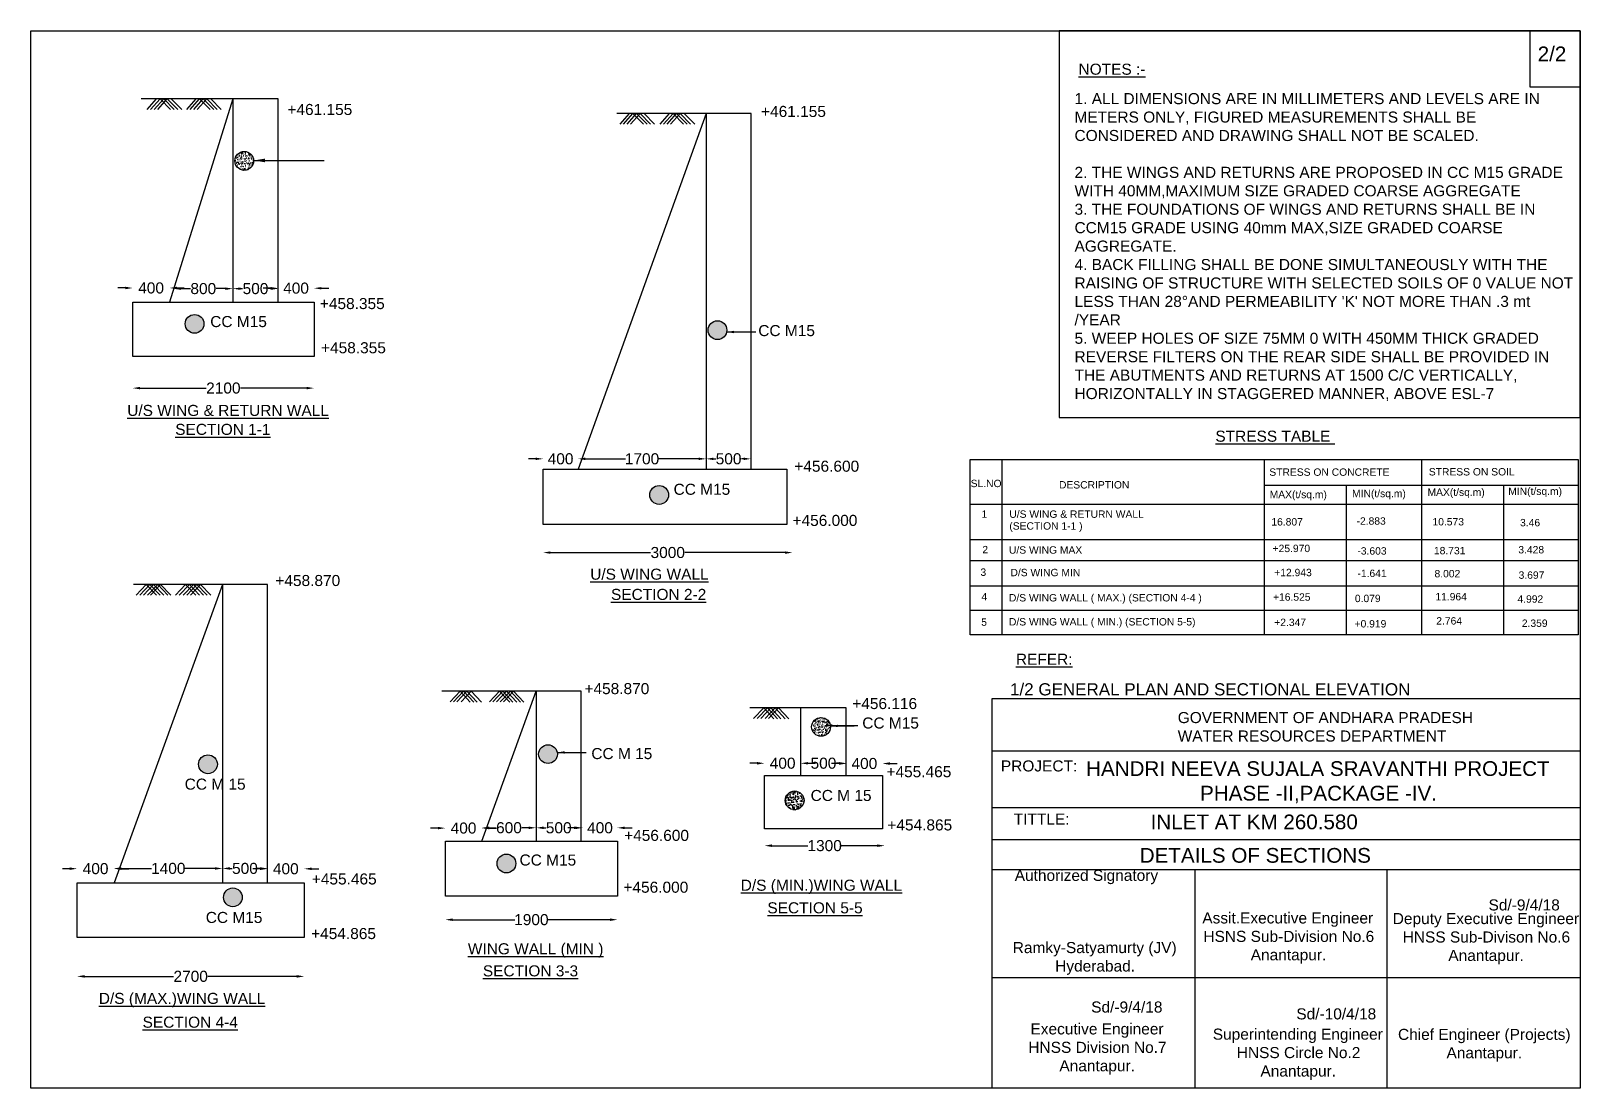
# Model space of a CAD drawing. Header units: inches. Extents: x 184 to 395, y 24 to 167.
import ezdxf

# ---------------------------------------------------------------- set-up
doc = ezdxf.new("R2010")
doc.units = ezdxf.units.IN
doc.header["$MEASUREMENT"] = 0
for name, color, linetype in [('DIMENSIONS', 7, 'Continuous'), ('TEXT', 1, 'Continuous'), ('TEXT @ 1', 1, 'Continuous')]:
    doc.layers.add(name, color=color, linetype=linetype)
doc.styles.add('Annotative', font='arial.ttf', dxfattribs={"height": 1})
doc.styles.get("Standard").update_dxf_attribs({"font": 'arial.ttf', "height": 1.5})
doc.dimstyles.get("Standard").update_dxf_attribs({"dimtxt": 1.5, "dimasz": 1, "dimexe": 0.18, "dimexo": 0.0625, "dimgap": 0.09, "dimtad": 0, "dimtih": 1, "dimtoh": 1, "dimdec": 4, "dimzin": 0, "dimdsep": 46, "dimtxsty": 'Standard', "dimcen": 0.09, "dimse1": 1, "dimse2": 1, "dimadec": 0, "dimazin": 0, "dimtfac": 1, "dimtdec": 4, "dimtofl": 0, "dimtmove": 0, "dimatfit": 3, "dimfxl": 1, "dimtolj": 1, "dimtzin": 0, "dimarcsym": 0})
pattern_1 = [(50, (0, 0), (0.7172602, -0.0627521), [0.075, -0.825]), (355, (0, 0), (-0.1387513, 0.7521921), [0.06, -0.66]), (100.4514, (0.0598, -0.0052), (0.5785094, 0.6894395), [0.0637402, -0.7011421]), (46.1842, (0, 0.2), (1.067241, -0.165519), [0.1125, -1.2375]), (96.6356, (0.0889, 0.1862), (0.9346627, 0.974118), [0.0956103, -1.051713]), (351.1842, (0, 0.2), (0.934662, 0.9741186), [0.09, -0.99]), (21, (0.1, 0.15), (0.596907, -0.4026189), [0.075, -0.825]), (326, (0.1, 0.15), (0.2433153, 0.72515), [0.06, -0.66]), (71.4514, (0.14974, 0.11645), (0.8402226, 0.3225305), [0.0637402, -0.7011421]), (37.5, (0, 0), (0.01215986, 0.33289385), [0, -0.652, 0, -0.67, 0, -0.6625]), (7.5, (0, 0), (0.26306954, 0.3944117), [0, -0.382, 0, -0.637, 0, -0.2525]), (327.5, (-0.223, 0), (0.53382244, -0.02255487), [0, -0.25, 0, -0.78, 0, -1.035]), (317.5, (-0.323, 0), (0.5831862, 0.100105), [0, -0.325, 0, -0.518, 0, -0.735])]

# ---------------------------------------------------------------- blocks, each defined once
blk = doc.blocks.new('*D1')
at = {"layer": 'Defpoints', "color": 0, "transparency": 16777216}
for p in [(203.29, 132.45), (198.29, 130.54), (203.29, 130.54)]:
    blk.add_point(p, dxfattribs=at)
at = {"layer": 'DIMENSIONS', "color": 0, "lineweight": -2, "transparency": 16777216}
for p, q in [((197.29, 132.45), (196.29, 132.45)), ((204.29, 132.45), (205.29, 132.45))]:
    blk.add_line(p, q, dxfattribs=at)
at = {"layer": 'DIMENSIONS', "color": 0, "transparency": 16777216}
for points in [[(197.29, 132.62), (197.29, 132.28), (198.29, 132.45)], [(204.29, 132.62), (204.29, 132.28), (203.29, 132.45)]]:
    blk.add_solid(points, dxfattribs=at)
at = {"layer": 'DIMENSIONS', "color": 0, "transparency": 16777216, "insert": (200.79, 132.45), "char_height": 1.5, "attachment_point": 5}
blk.add_mtext('\\A1;400', dxfattribs=at)
blk = doc.blocks.new('*D2')
at = {"layer": 'Defpoints', "color": 0, "transparency": 16777216}
for p in [(203.86, 132.36), (211.88, 132.36), (211.88, 132.36)]:
    blk.add_point(p, dxfattribs=at)
at = {"layer": 'DIMENSIONS', "color": 0, "lineweight": -2, "transparency": 16777216}
for p, q in [((204.86, 132.36), (206.13, 132.36)), ((210.88, 132.36), (209.62, 132.36))]:
    blk.add_line(p, q, dxfattribs=at)
at = {"layer": 'DIMENSIONS', "color": 0, "transparency": 16777216}
for points in [[(204.86, 132.52), (204.86, 132.19), (203.86, 132.36)], [(210.88, 132.52), (210.88, 132.19), (211.88, 132.36)]]:
    blk.add_solid(points, dxfattribs=at)
at = {"layer": 'DIMENSIONS', "color": 0, "transparency": 16777216, "insert": (207.87, 132.36), "char_height": 1.5, "attachment_point": 5}
blk.add_mtext('\\A1;800', dxfattribs=at)
blk = doc.blocks.new('*D3')
at = {"layer": 'Defpoints', "color": 0, "transparency": 16777216}
for p in [(211.88, 132.36), (218.01, 132.36), (218.01, 132.36)]:
    blk.add_point(p, dxfattribs=at)
at = {"layer": 'DIMENSIONS', "color": 0, "lineweight": -2, "transparency": 16777216}
for p, q in [((212.88, 132.36), (213.2, 132.36)), ((217.01, 132.36), (216.69, 132.36))]:
    blk.add_line(p, q, dxfattribs=at)
at = {"layer": 'DIMENSIONS', "color": 0, "transparency": 16777216}
for points in [[(212.88, 132.52), (212.88, 132.19), (211.88, 132.36)], [(217.01, 132.52), (217.01, 132.19), (218.01, 132.36)]]:
    blk.add_solid(points, dxfattribs=at)
at = {"layer": 'DIMENSIONS', "color": 0, "transparency": 16777216, "insert": (214.95, 132.36), "char_height": 1.5, "attachment_point": 5}
blk.add_mtext('\\A1;500', dxfattribs=at)
blk = doc.blocks.new('*D4')
at = {"layer": 'Defpoints', "color": 0, "transparency": 16777216}
for p in [(222.89, 132.42), (218.01, 130.54), (222.89, 130.54)]:
    blk.add_point(p, dxfattribs=at)
at = {"layer": 'DIMENSIONS', "color": 0, "lineweight": -2, "transparency": 16777216}
for p, q in [((217.01, 132.42), (216.01, 132.42)), ((223.89, 132.42), (224.89, 132.42))]:
    blk.add_line(p, q, dxfattribs=at)
at = {"layer": 'DIMENSIONS', "color": 0, "transparency": 16777216}
for points in [[(217.01, 132.58), (217.01, 132.25), (218.01, 132.42)], [(223.89, 132.58), (223.89, 132.25), (222.89, 132.42)]]:
    blk.add_solid(points, dxfattribs=at)
at = {"layer": 'DIMENSIONS', "color": 0, "transparency": 16777216, "insert": (220.45, 132.42), "char_height": 1.5, "attachment_point": 5}
blk.add_mtext('\\A1;400', dxfattribs=at)
blk = doc.blocks.new('*D5')
at = {"layer": 'Defpoints', "color": 0, "transparency": 16777216}
for p in [(198.29, 123.15), (222.89, 123.15), (222.89, 118.87)]:
    blk.add_point(p, dxfattribs=at)
at = {"layer": 'DIMENSIONS', "color": 0, "lineweight": -2, "transparency": 16777216}
for p, q in [((199.29, 118.87), (208.25, 118.87)), ((221.89, 118.87), (212.93, 118.87))]:
    blk.add_line(p, q, dxfattribs=at)
at = {"layer": 'DIMENSIONS', "color": 0, "transparency": 16777216}
for points in [[(199.29, 119.03), (199.29, 118.7), (198.29, 118.87)], [(221.89, 119.03), (221.89, 118.7), (222.89, 118.87)]]:
    blk.add_solid(points, dxfattribs=at)
at = {"layer": 'DIMENSIONS', "color": 0, "transparency": 16777216, "insert": (210.59, 118.87), "char_height": 1.5, "attachment_point": 5}
blk.add_mtext('\\A1;2100', dxfattribs=at)
blk = doc.blocks.new('*D6')
at = {"layer": 'Defpoints', "color": 0, "transparency": 16777216}
for p in [(258.7, 109.27), (253.96, 107.88), (258.7, 107.88)]:
    blk.add_point(p, dxfattribs=at)
at = {"layer": 'DIMENSIONS', "color": 0, "lineweight": -2, "transparency": 16777216}
for p, q in [((252.96, 109.27), (251.96, 109.27)), ((259.7, 109.27), (260.7, 109.27))]:
    blk.add_line(p, q, dxfattribs=at)
at = {"layer": 'DIMENSIONS', "color": 0, "transparency": 16777216}
for points in [[(252.96, 109.44), (252.96, 109.11), (253.96, 109.27)], [(259.7, 109.44), (259.7, 109.11), (258.7, 109.27)]]:
    blk.add_solid(points, dxfattribs=at)
at = {"layer": 'DIMENSIONS', "color": 0, "transparency": 16777216, "insert": (256.33, 109.27), "char_height": 1.5, "attachment_point": 5}
blk.add_mtext('\\A1;400', dxfattribs=at)
blk = doc.blocks.new('*D7')
at = {"layer": 'Defpoints', "color": 0, "transparency": 16777216}
for p in [(258.7, 109.27), (276.07, 109.27), (276.07, 109.27)]:
    blk.add_point(p, dxfattribs=at)
at = {"layer": 'DIMENSIONS', "color": 0, "lineweight": -2, "transparency": 16777216}
for p, q in [((259.7, 109.27), (265.13, 109.27)), ((275.07, 109.27), (269.64, 109.27))]:
    blk.add_line(p, q, dxfattribs=at)
at = {"layer": 'DIMENSIONS', "color": 0, "transparency": 16777216}
for points in [[(259.7, 109.44), (259.7, 109.11), (258.7, 109.27)], [(275.07, 109.44), (275.07, 109.11), (276.07, 109.27)]]:
    blk.add_solid(points, dxfattribs=at)
at = {"layer": 'DIMENSIONS', "color": 0, "transparency": 16777216, "insert": (267.38, 109.27), "char_height": 1.5, "attachment_point": 5}
blk.add_mtext('\\A1;1700', dxfattribs=at)
blk = doc.blocks.new('*D8')
at = {"layer": 'Defpoints', "color": 0, "transparency": 16777216}
for p in [(276.07, 109.27), (282.16, 109.27), (282.16, 109.27)]:
    blk.add_point(p, dxfattribs=at)
at = {"layer": 'DIMENSIONS', "color": 0, "lineweight": -2, "transparency": 16777216}
for p, q in [((277.07, 109.27), (277.37, 109.27)), ((281.16, 109.27), (280.86, 109.27))]:
    blk.add_line(p, q, dxfattribs=at)
at = {"layer": 'DIMENSIONS', "color": 0, "transparency": 16777216}
for points in [[(277.07, 109.44), (277.07, 109.11), (276.07, 109.27)], [(281.16, 109.44), (281.16, 109.11), (282.16, 109.27)]]:
    blk.add_solid(points, dxfattribs=at)
at = {"layer": 'DIMENSIONS', "color": 0, "transparency": 16777216, "insert": (279.12, 109.27), "char_height": 1.5, "attachment_point": 5}
blk.add_mtext('\\A1;500', dxfattribs=at)
blk = doc.blocks.new('*D9')
at = {"layer": 'Defpoints', "color": 0, "transparency": 16777216}
for p in [(253.96, 100.36), (287.79, 100.17), (287.79, 96.56)]:
    blk.add_point(p, dxfattribs=at)
at = {"layer": 'DIMENSIONS', "color": 0, "lineweight": -2, "transparency": 16777216}
for p, q in [((254.96, 96.56), (268.55, 96.56)), ((286.79, 96.56), (273.2, 96.56))]:
    blk.add_line(p, q, dxfattribs=at)
at = {"layer": 'DIMENSIONS', "color": 0, "transparency": 16777216}
for points in [[(254.96, 96.72), (254.96, 96.39), (253.96, 96.56)], [(286.79, 96.72), (286.79, 96.39), (287.79, 96.56)]]:
    blk.add_solid(points, dxfattribs=at)
at = {"layer": 'DIMENSIONS', "color": 0, "transparency": 16777216, "insert": (270.87, 96.56), "char_height": 1.5, "attachment_point": 5}
blk.add_mtext('\\A1;3000', dxfattribs=at)
blk = doc.blocks.new('*D10')
at = {"layer": 'Defpoints', "color": 0, "transparency": 16777216}
for p in [(195.76, 53.68), (190.76, 51.78), (195.76, 51.78)]:
    blk.add_point(p, dxfattribs=at)
at = {"layer": 'DIMENSIONS', "color": 0, "lineweight": -2, "transparency": 16777216}
for p, q in [((189.76, 53.68), (188.76, 53.68)), ((196.76, 53.68), (197.76, 53.68))]:
    blk.add_line(p, q, dxfattribs=at)
at = {"layer": 'DIMENSIONS', "color": 0, "transparency": 16777216}
for points in [[(189.76, 53.85), (189.76, 53.51), (190.76, 53.68)], [(196.76, 53.85), (196.76, 53.51), (195.76, 53.68)]]:
    blk.add_solid(points, dxfattribs=at)
at = {"layer": 'DIMENSIONS', "color": 0, "transparency": 16777216, "insert": (193.26, 53.68), "char_height": 1.5, "attachment_point": 5}
blk.add_mtext('\\A1;400', dxfattribs=at)
blk = doc.blocks.new('*D11')
at = {"layer": 'Defpoints', "color": 0, "transparency": 16777216}
for p in [(210.47, 53.71), (195.76, 51.78), (210.47, 51.78)]:
    blk.add_point(p, dxfattribs=at)
at = {"layer": 'DIMENSIONS', "color": 0, "lineweight": -2, "transparency": 16777216}
for p, q in [((196.76, 53.71), (200.86, 53.71)), ((209.47, 53.71), (205.37, 53.71))]:
    blk.add_line(p, q, dxfattribs=at)
at = {"layer": 'DIMENSIONS', "color": 0, "transparency": 16777216}
for points in [[(196.76, 53.88), (196.76, 53.54), (195.76, 53.71)], [(209.47, 53.88), (209.47, 53.54), (210.47, 53.71)]]:
    blk.add_solid(points, dxfattribs=at)
at = {"layer": 'DIMENSIONS', "color": 0, "transparency": 16777216, "insert": (203.12, 53.71), "char_height": 1.5, "attachment_point": 5}
blk.add_mtext('\\A1;1400', dxfattribs=at)
blk = doc.blocks.new('*D12')
at = {"layer": 'Defpoints', "color": 0, "transparency": 16777216}
for p in [(210.47, 53.71), (216.57, 53.71), (216.57, 53.71)]:
    blk.add_point(p, dxfattribs=at)
at = {"layer": 'DIMENSIONS', "color": 0, "lineweight": -2, "transparency": 16777216}
for p, q in [((211.47, 53.71), (211.78, 53.71)), ((215.57, 53.71), (215.26, 53.71))]:
    blk.add_line(p, q, dxfattribs=at)
at = {"layer": 'DIMENSIONS', "color": 0, "transparency": 16777216}
for points in [[(211.47, 53.88), (211.47, 53.54), (210.47, 53.71)], [(215.57, 53.88), (215.57, 53.54), (216.57, 53.71)]]:
    blk.add_solid(points, dxfattribs=at)
at = {"layer": 'DIMENSIONS', "color": 0, "transparency": 16777216, "insert": (213.52, 53.71), "char_height": 1.5, "attachment_point": 5}
blk.add_mtext('\\A1;500', dxfattribs=at)
blk = doc.blocks.new('*D13')
at = {"layer": 'Defpoints', "color": 0, "transparency": 16777216}
for p in [(221.55, 53.66), (216.57, 51.78), (221.55, 51.78)]:
    blk.add_point(p, dxfattribs=at)
at = {"layer": 'DIMENSIONS', "color": 0, "lineweight": -2, "transparency": 16777216}
for p, q in [((215.57, 53.66), (214.57, 53.66)), ((222.55, 53.66), (223.55, 53.66))]:
    blk.add_line(p, q, dxfattribs=at)
at = {"layer": 'DIMENSIONS', "color": 0, "transparency": 16777216}
for points in [[(215.57, 53.83), (215.57, 53.5), (216.57, 53.66)], [(222.55, 53.83), (222.55, 53.5), (221.55, 53.66)]]:
    blk.add_solid(points, dxfattribs=at)
at = {"layer": 'DIMENSIONS', "color": 0, "transparency": 16777216, "insert": (219.06, 53.66), "char_height": 1.5, "attachment_point": 5}
blk.add_mtext('\\A1;400', dxfattribs=at)
blk = doc.blocks.new('*D14')
at = {"layer": 'Defpoints', "color": 0, "transparency": 16777216}
for p in [(190.76, 44.33), (221.55, 44.33), (221.55, 39.07)]:
    blk.add_point(p, dxfattribs=at)
at = {"layer": 'DIMENSIONS', "color": 0, "lineweight": -2, "transparency": 16777216}
for p, q in [((191.76, 39.07), (203.82, 39.07)), ((220.55, 39.07), (208.5, 39.07))]:
    blk.add_line(p, q, dxfattribs=at)
at = {"layer": 'DIMENSIONS', "color": 0, "transparency": 16777216}
for points in [[(191.76, 39.24), (191.76, 38.9), (190.76, 39.07)], [(220.55, 39.24), (220.55, 38.9), (221.55, 39.07)]]:
    blk.add_solid(points, dxfattribs=at)
at = {"layer": 'DIMENSIONS', "color": 0, "transparency": 16777216, "insert": (206.16, 39.07), "char_height": 1.5, "attachment_point": 5}
blk.add_mtext('\\A1;2700', dxfattribs=at)
blk = doc.blocks.new('*D15')
at = {"layer": 'Defpoints', "color": 0, "transparency": 16777216}
for p in [(245.65, 59.18), (240.7, 57.39), (245.65, 57.39)]:
    blk.add_point(p, dxfattribs=at)
at = {"layer": 'DIMENSIONS', "color": 0, "lineweight": -2, "transparency": 16777216}
for p, q in [((239.7, 59.18), (238.7, 59.18)), ((246.65, 59.18), (247.65, 59.18))]:
    blk.add_line(p, q, dxfattribs=at)
at = {"layer": 'DIMENSIONS', "color": 0, "transparency": 16777216}
for points in [[(239.7, 59.35), (239.7, 59.02), (240.7, 59.18)], [(246.65, 59.35), (246.65, 59.02), (245.65, 59.18)]]:
    blk.add_solid(points, dxfattribs=at)
at = {"layer": 'DIMENSIONS', "color": 0, "transparency": 16777216, "insert": (243.17, 59.18), "char_height": 1.5, "attachment_point": 5}
blk.add_mtext('\\A1;400', dxfattribs=at)
blk = doc.blocks.new('*D16')
at = {"layer": 'Defpoints', "color": 0, "transparency": 16777216}
for p in [(253.02, 59.23), (245.65, 57.39), (253.02, 57.39)]:
    blk.add_point(p, dxfattribs=at)
at = {"layer": 'DIMENSIONS', "color": 0, "lineweight": -2, "transparency": 16777216}
for p, q in [((246.65, 59.23), (247.58, 59.23)), ((252.02, 59.23), (251.08, 59.23))]:
    blk.add_line(p, q, dxfattribs=at)
at = {"layer": 'DIMENSIONS', "color": 0, "transparency": 16777216}
for points in [[(246.65, 59.39), (246.65, 59.06), (245.65, 59.23)], [(252.02, 59.39), (252.02, 59.06), (253.02, 59.23)]]:
    blk.add_solid(points, dxfattribs=at)
at = {"layer": 'DIMENSIONS', "color": 0, "transparency": 16777216, "insert": (249.33, 59.23), "char_height": 1.5, "attachment_point": 5}
blk.add_mtext('\\A1;600', dxfattribs=at)
blk = doc.blocks.new('*D17')
at = {"layer": 'Defpoints', "color": 0, "transparency": 16777216}
for p in [(253.02, 59.23), (259.14, 59.23), (259.14, 59.22)]:
    blk.add_point(p, dxfattribs=at)
at = {"layer": 'DIMENSIONS', "color": 0, "lineweight": -2, "transparency": 16777216}
for p, q in [((254.02, 59.22), (254.33, 59.22)), ((258.14, 59.22), (257.82, 59.22))]:
    blk.add_line(p, q, dxfattribs=at)
at = {"layer": 'DIMENSIONS', "color": 0, "transparency": 16777216}
for points in [[(254.02, 59.39), (254.02, 59.06), (253.02, 59.22)], [(258.14, 59.39), (258.14, 59.06), (259.14, 59.22)]]:
    blk.add_solid(points, dxfattribs=at)
at = {"layer": 'DIMENSIONS', "color": 0, "transparency": 16777216, "insert": (256.08, 59.22), "char_height": 1.5, "attachment_point": 5}
blk.add_mtext('\\A1;500', dxfattribs=at)
blk = doc.blocks.new('*D18')
at = {"layer": 'Defpoints', "color": 0, "transparency": 16777216}
for p in [(264.03, 59.22), (259.33, 57.39), (264.03, 57.39)]:
    blk.add_point(p, dxfattribs=at)
at = {"layer": 'DIMENSIONS', "color": 0, "lineweight": -2, "transparency": 16777216}
for p, q in [((258.33, 59.22), (257.33, 59.22)), ((265.03, 59.22), (266.03, 59.22))]:
    blk.add_line(p, q, dxfattribs=at)
at = {"layer": 'DIMENSIONS', "color": 0, "transparency": 16777216}
for points in [[(258.33, 59.39), (258.33, 59.05), (259.33, 59.22)], [(265.03, 59.39), (265.03, 59.05), (264.03, 59.22)]]:
    blk.add_solid(points, dxfattribs=at)
at = {"layer": 'DIMENSIONS', "color": 0, "transparency": 16777216, "insert": (261.68, 59.22), "char_height": 1.5, "attachment_point": 5}
blk.add_mtext('\\A1;400', dxfattribs=at)
blk = doc.blocks.new('*D19')
at = {"layer": 'Defpoints', "color": 0, "transparency": 16777216}
for p in [(240.7, 49.96), (264.03, 49.96), (264.03, 46.76)]:
    blk.add_point(p, dxfattribs=at)
at = {"layer": 'DIMENSIONS', "color": 0, "lineweight": -2, "transparency": 16777216}
for p, q in [((241.7, 46.76), (250.11, 46.76)), ((263.03, 46.76), (254.62, 46.76))]:
    blk.add_line(p, q, dxfattribs=at)
at = {"layer": 'DIMENSIONS', "color": 0, "transparency": 16777216}
for points in [[(241.7, 46.93), (241.7, 46.59), (240.7, 46.76)], [(263.03, 46.93), (263.03, 46.59), (264.03, 46.76)]]:
    blk.add_solid(points, dxfattribs=at)
at = {"layer": 'DIMENSIONS', "color": 0, "transparency": 16777216, "insert": (252.37, 46.76), "char_height": 1.5, "attachment_point": 5}
blk.add_mtext('\\A1;1900', dxfattribs=at)
blk = doc.blocks.new('*D20')
at = {"layer": 'Defpoints', "color": 0, "transparency": 16777216}
for p in [(283.99, 59.1), (300.31, 59.1), (300.31, 56.8)]:
    blk.add_point(p, dxfattribs=at)
at = {"layer": 'DIMENSIONS', "color": 0, "lineweight": -2, "transparency": 16777216}
for p, q in [((284.99, 56.8), (289.89, 56.8)), ((299.31, 56.8), (294.41, 56.8))]:
    blk.add_line(p, q, dxfattribs=at)
at = {"layer": 'DIMENSIONS', "color": 0, "transparency": 16777216}
for points in [[(284.99, 56.97), (284.99, 56.63), (283.99, 56.8)], [(299.31, 56.97), (299.31, 56.63), (300.31, 56.8)]]:
    blk.add_solid(points, dxfattribs=at)
at = {"layer": 'DIMENSIONS', "color": 0, "transparency": 16777216, "insert": (292.15, 56.8), "char_height": 1.5, "attachment_point": 5}
blk.add_mtext('\\A1;1300', dxfattribs=at)
blk = doc.blocks.new('*D21')
at = {"layer": 'Defpoints', "color": 0, "transparency": 16777216}
for p in [(288.91, 67.98), (283.99, 66.34), (288.91, 66.34)]:
    blk.add_point(p, dxfattribs=at)
at = {"layer": 'DIMENSIONS', "color": 0, "lineweight": -2, "transparency": 16777216}
for p, q in [((282.99, 67.98), (281.99, 67.98)), ((289.91, 67.98), (290.91, 67.98))]:
    blk.add_line(p, q, dxfattribs=at)
at = {"layer": 'DIMENSIONS', "color": 0, "transparency": 16777216}
for points in [[(282.99, 68.15), (282.99, 67.81), (283.99, 67.98)], [(289.91, 68.15), (289.91, 67.81), (288.91, 67.98)]]:
    blk.add_solid(points, dxfattribs=at)
at = {"layer": 'DIMENSIONS', "color": 0, "transparency": 16777216, "insert": (286.45, 67.98), "char_height": 1.5, "attachment_point": 5}
blk.add_mtext('\\A1;400', dxfattribs=at)
blk = doc.blocks.new('*D22')
at = {"layer": 'Defpoints', "color": 0, "transparency": 16777216}
for p in [(288.91, 67.98), (295.08, 67.98), (295.08, 67.98)]:
    blk.add_point(p, dxfattribs=at)
at = {"layer": 'DIMENSIONS', "color": 0, "lineweight": -2, "transparency": 16777216}
for p, q in [((289.91, 67.98), (290.25, 67.98)), ((294.08, 67.98), (293.74, 67.98))]:
    blk.add_line(p, q, dxfattribs=at)
at = {"layer": 'DIMENSIONS', "color": 0, "transparency": 16777216}
for points in [[(289.91, 68.15), (289.91, 67.81), (288.91, 67.98)], [(294.08, 68.15), (294.08, 67.81), (295.08, 67.98)]]:
    blk.add_solid(points, dxfattribs=at)
at = {"layer": 'DIMENSIONS', "color": 0, "transparency": 16777216, "insert": (291.99, 67.98), "char_height": 1.5, "attachment_point": 5}
blk.add_mtext('\\A1;500', dxfattribs=at)
blk = doc.blocks.new('*D23')
at = {"layer": 'Defpoints', "color": 0, "transparency": 16777216}
for p in [(300, 67.94), (295.08, 66.34), (300, 66.34)]:
    blk.add_point(p, dxfattribs=at)
at = {"layer": 'DIMENSIONS', "color": 0, "lineweight": -2, "transparency": 16777216}
for p, q in [((294.08, 67.94), (293.08, 67.94)), ((301, 67.94), (302, 67.94))]:
    blk.add_line(p, q, dxfattribs=at)
at = {"layer": 'DIMENSIONS', "color": 0, "transparency": 16777216}
for points in [[(294.08, 68.11), (294.08, 67.77), (295.08, 67.94)], [(301, 68.11), (301, 67.77), (300, 67.94)]]:
    blk.add_solid(points, dxfattribs=at)
at = {"layer": 'DIMENSIONS', "color": 0, "transparency": 16777216, "insert": (297.54, 67.94), "char_height": 1.5, "attachment_point": 5}
blk.add_mtext('\\A1;400', dxfattribs=at)

msp = doc.modelspace()

# ---------------------------------------------------------------- hatches: boundary and pattern name
at = {"layer": 'DIMENSIONS'}
h = msp.add_hatch(dxfattribs=at)
h.set_pattern_fill('AR-CONC', color=0, scale=0.1, style=0)
h.set_pattern_definition(pattern_1)
h.paths.add_polyline_path([(214.70193, 149.69568, 1), (212.15591, 149.69568, 1)])
h = msp.add_hatch(dxfattribs=at)
h.set_pattern_fill('AR-CONC', color=0, scale=0.1, style=0)
h.set_pattern_definition(pattern_1)
h.paths.add_polyline_path([(207.96263, 127.58232, 1), (205.41662, 127.58232, 1)])
h.paths.add_polyline_path([(276.33814, 126.72983, 1), (278.88415, 126.72983, 1)])
h.paths.add_polyline_path([(268.43202, 104.37432, 1), (270.97803, 104.37432, 1)])
h = msp.add_hatch(dxfattribs=at)
h.set_pattern_fill('AR-CONC', color=0, scale=0.1, style=0)
h.set_pattern_definition(pattern_1)
h.paths.add_polyline_path([(290.38755, 72.90781, 1), (292.93356, 72.90781, 1)])
h = msp.add_hatch(dxfattribs=at)
h.set_pattern_fill('AR-CONC', color=0, scale=0.1, style=0)
h.set_pattern_definition(pattern_1)
h.paths.add_polyline_path([(253.35439, 69.21901, 1), (255.9004, 69.21901, 1)])
h.paths.add_polyline_path([(247.70983, 54.38384, 1), (250.25585, 54.38384, 1)])
h = msp.add_hatch(dxfattribs=at)
h.set_pattern_fill('AR-CONC', color=0, scale=0.1, style=0)
h.set_pattern_definition(pattern_1)
h.paths.add_polyline_path([(209.77442, 67.83939, 1), (207.22841, 67.83939, 1)])
h.paths.add_polyline_path([(213.1552, 49.79368, 1), (210.60919, 49.79368, 1)])
h = msp.add_hatch(dxfattribs=at)
h.set_pattern_fill('AR-CONC', color=0, scale=0.1, style=0)
h.set_pattern_definition(pattern_1)
h.paths.add_polyline_path([(286.80706, 62.94784, 1), (289.35307, 62.94784, 1)])

# ---------------------------------------------------------------- linework, layer by layer
at = {"color": 0}
for points in [[(184.49693, 167.31172), (394.60919, 167.31172), (394.60919, 23.92763), (184.49693, 23.92763)], [(198.29221, 130.53869), (222.886, 130.53869), (222.886, 123.1527), (198.29221, 123.1527)], [(253.95539, 107.87609), (287.01593, 107.87609), (287.01593, 100.3635), (253.95539, 100.3635)], [(283.98505, 66.3415), (300.00327, 66.3415), (300.00327, 59.09921), (283.98505, 59.09921)], [(240.70017, 57.39368), (264.03101, 57.39368), (264.03101, 49.96024), (240.70017, 49.96024)], [(190.76243, 51.77729), (221.54937, 51.77729), (221.54937, 44.33125), (190.76243, 44.33125)]]:
    msp.add_lwpolyline(points, close=True, dxfattribs=at)
for points in [[(218.01158, 130.53869), (218.01158, 158.10596), (199.44004, 158.10596)], [(200.25744, 156.63996), (201.54493, 158.10596)], [(200.72625, 156.63996), (202.01374, 158.10596)], [(201.21606, 156.63996), (202.50355, 158.10596)], [(201.69187, 156.63996), (202.97936, 158.10596)], [(202.01374, 158.10596), (203.44118, 156.67492)], [(202.50355, 158.10596), (203.93098, 156.67492)], [(202.97936, 158.10596), (204.40679, 156.67492)], [(211.88324, 158.10596), (203.29489, 130.53869)], [(203.52514, 158.10596), (204.95258, 156.67492)], [(205.61785, 156.63996), (206.90534, 158.10596)], [(206.08667, 156.63996), (207.37416, 158.10596)], [(206.57647, 156.63996), (207.86396, 158.10596)], [(207.05229, 156.63996), (208.33978, 158.10596)], [(207.37416, 158.10596), (208.80159, 156.67492)], [(207.86396, 158.10596), (209.2914, 156.67492)], [(208.33978, 158.10596), (209.76721, 156.67492)], [(208.88556, 158.10596), (210.31299, 156.67492)], [(211.88324, 158.10596), (211.88324, 130.53869)], [(276.06978, 156.11555), (258.69615, 107.87609)], [(282.16408, 107.87609), (282.16408, 156.11555), (263.98328, 156.11555)], [(264.3929, 154.64956), (265.68039, 156.11555)], [(264.86171, 154.64956), (266.1492, 156.11555)], [(265.35152, 154.64956), (266.63901, 156.11555)], [(265.82733, 154.64956), (267.11482, 156.11555)], [(266.1492, 156.11555), (267.57663, 154.68452)], [(266.63901, 156.11555), (268.06644, 154.68452)], [(267.11482, 156.11555), (268.54225, 154.68452)], [(267.6606, 156.11555), (269.08803, 154.68452)], [(269.82675, 154.64956), (271.11424, 156.11555)], [(270.29557, 154.64956), (271.58306, 156.11555)], [(270.78537, 154.64956), (272.07286, 156.11555)], [(271.26118, 154.64956), (272.54867, 156.11555)], [(271.58306, 156.11555), (273.01049, 154.68452)], [(272.07286, 156.11555), (273.50029, 154.68452)], [(272.54867, 156.11555), (273.97611, 154.68452)], [(273.09446, 156.11555), (274.52189, 154.68452)], [(276.06978, 156.11555), (276.06978, 107.87609)], [(210.47061, 92.23807), (195.76222, 51.77729)], [(216.57036, 51.77729), (216.57036, 92.23807), (198.40592, 92.23807)], [(201.50232, 90.76251), (200.11667, 92.23807), (198.7521, 90.78358)], [(202.00284, 90.76251), (200.61719, 92.23807), (199.25262, 90.78358)], [(202.50863, 90.76251), (201.12298, 92.23807), (199.7584, 90.78358)], [(203.07237, 90.76251), (201.68672, 92.23807), (200.32215, 90.78358)], [(203.47279, 90.76251), (202.08714, 92.23807), (200.72257, 90.78358)], [(206.846, 90.76251), (205.46035, 92.23807), (204.09577, 90.78358)], [(207.3685, 90.76251), (205.98285, 92.23807), (204.61827, 90.78358)], [(207.91084, 90.76251), (206.52519, 92.23807), (205.16061, 90.78358)], [(208.38704, 90.76251), (207.00139, 92.23807), (205.63681, 90.78358)], [(208.87379, 90.76251), (207.48814, 92.23807), (206.12357, 90.78358)], [(210.47061, 92.23807), (210.47061, 51.77729)], [(259.13595, 57.39368), (259.13595, 77.74753), (240.223, 77.74753)], [(244.08915, 76.27198), (242.7035, 77.74753), (241.33892, 76.29304)], [(244.55154, 76.27198), (243.16588, 77.74753), (241.80131, 76.29304)], [(245.02034, 76.27198), (243.63469, 77.74753), (242.27012, 76.29304)], [(245.58548, 76.27198), (244.19983, 77.74753), (242.83525, 76.29304)], [(245.64682, 57.39368), (253.01552, 77.74753)], [(249.43102, 76.27198), (248.04537, 77.74753), (246.6808, 76.29304)], [(249.87362, 76.27198), (248.48797, 77.74753), (247.12339, 76.29304)], [(250.3975, 76.27198), (249.01185, 77.74753), (247.64728, 76.29304)], [(250.90332, 76.27198), (249.51767, 77.74753), (248.1531, 76.29304)], [(251.33688, 76.27198), (249.95123, 77.74753), (248.58666, 76.29304)], [(253.01552, 77.74753), (253.01552, 57.39368)], [(295.08061, 66.3415), (295.08061, 75.48498), (282.00696, 75.48498)], [(285.27131, 74.00943), (283.88566, 75.48498), (282.52109, 74.03049)], [(285.767, 74.00943), (284.38135, 75.48498), (283.01677, 74.03049)], [(286.22826, 74.00943), (284.84261, 75.48498), (283.47803, 74.03049)], [(286.81344, 74.00943), (285.42779, 75.48498), (284.06321, 74.03049)], [(287.29535, 74.00943), (285.9097, 75.48498), (284.54512, 74.03049)], [(288.90617, 66.3415), (288.90617, 75.48498)]]:
    msp.add_lwpolyline(points, dxfattribs=at)
for centre in [(213.42892, 149.69568), (206.68963, 127.58232), (277.61115, 126.72983), (269.70503, 104.37432), (291.66056, 72.90781), (254.62739, 69.21901), (208.50142, 67.83939), (288.08006, 62.94784), (248.98284, 54.38384), (211.88219, 49.79368)]:
    msp.add_circle(centre, 1.27301, dxfattribs=at)
at = {"layer": 'DIMENSIONS', "color": 0}
msp.add_lwpolyline([(394.60919, 167.31172), (387.81218, 167.31172), (387.81218, 159.7462), (394.60919, 159.7462)], close=True, dxfattribs=at)
for points in [[(314.89394, 69.65111), (394.60919, 69.65111)], [(394.60919, 61.92868), (314.89394, 61.92868)], [(314.89394, 57.61897), (394.60919, 57.61897)], [(394.60919, 53.52734), (314.89394, 53.52734)], [(342.34157, 53.52734), (342.34157, 23.92763)], [(368.3841, 53.52734), (368.3841, 23.92763)], [(314.89394, 38.9174), (394.60919, 38.9174)]]:
    msp.add_lwpolyline(points, dxfattribs=at)
at = {"layer": 'TEXT', "color": 0}
for points in [[(394.60919, 167.31172), (323.93921, 167.31172), (323.93921, 114.88988), (394.60919, 114.88988)], [(311.87267, 109.16459), (394.35088, 109.16459), (394.35088, 85.41693), (311.87267, 85.41693)], [(394.60919, 23.92763), (314.89394, 23.92763), (314.89394, 76.75797), (394.60919, 76.75797)]]:
    msp.add_lwpolyline(points, close=True, dxfattribs=at)
for points in [[(316.16121, 109.16459), (316.16121, 85.41693)], [(351.75062, 109.16459), (351.75062, 85.41693)], [(373.10481, 109.16459), (373.10481, 85.41693)], [(351.75062, 105.69712), (394.35088, 105.69712)], [(362.88588, 105.69712), (362.88588, 85.41693)], [(384.23807, 105.69712), (384.23807, 85.41693)], [(311.87267, 103.10648), (394.35088, 103.10648)], [(311.87267, 98.31709), (394.35088, 98.31709)], [(311.87267, 95.48392), (394.35088, 95.48392)], [(311.87267, 92.04366), (394.35088, 92.04366)], [(311.87267, 88.7383), (394.35088, 88.7383)]]:
    msp.add_lwpolyline(points, dxfattribs=at)

# ---------------------------------------------------------------- texts
at = {"layer": 'DIMENSIONS', "color": 0}
for s, p in [('Sd/-9/4/18', (382.20161, 48.01244)), ('Sd/-9/4/18', (328.30428, 34.16599)), ('Sd/-10/4/18', (356.12992, 33.23728))]:
    msp.add_text(s, height=1.5, dxfattribs=at).set_placement(p)
at = {"layer": 'DIMENSIONS', "color": 0, "insert": (326.04265, 161.38621), "char_height": 1.5, "width": 68.2265759, "attachment_point": 1}
msp.add_mtext("  \\P1. ALL DIMENSIONS ARE IN MILLIMETERS AND LEVELS ARE IN METERS ONLY, FIGURED MEASUREMENTS SHALL BE CONSIDERED AND DRAWING SHALL NOT BE SCALED.\\P\\P2. THE WINGS AND RETURNS ARE PROPOSED IN CC M15 GRADE WITH 40MM,MAXIMUM SIZE GRADED COARSE AGGREGATE \\P3. THE FOUNDATIONS OF WINGS AND RETURNS SHALL BE IN CCM15 GRADE USING 40mm MAX,SIZE GRADED COARSE AGGREGATE.\\P4. BACK FILLING SHALL BE DONE SIMULTANEOUSLY WITH THE RAISING OF STRUCTURE WITH SELECTED SOILS OF 0 VALUE NOT LESS THAN 28°AND PERMEABILITY 'K' NOT MORE THAN .3 mt /YEAR \\P5. WEEP HOLES OF SIZE 75MM 0 WITH 450MM THICK GRADED REVERSE FILTERS ON THE REAR SIDE SHALL BE PROVIDED IN THE ABUTMENTS AND RETURNS AT 1500 C/C VERTICALLY, HORIZONTALLY IN STAGGERED MANNER, ABOVE ESL-7 ", dxfattribs=at)
at = {"layer": 'TEXT', "color": 0}
for s, height, p in [('2/2', 2, (388.86724, 163.20398)), ('%%UNOTES :-', 1.5, (326.58681, 161.37717)), ('+461.155', 1.5, (219.28203, 155.91547)), ('+461.155', 1.5, (283.52668, 155.64862)), ('+458.355', 1.5, (223.67996, 129.58793)), ('CC M15', 1.5, (208.81164, 127.14424)), ('CC M15', 1.5, (283.14903, 125.91888)), ('+458.355', 1.5, (223.83857, 123.59559)), ('%%UU/S WING & RETURN WALL', 1.5, (197.5528, 115.09107)), ('%%USECTION 1-1', 1.5, (204.06162, 112.52112)), ('%%USTRESS TABLE ', 1.5, (345.14979, 111.59663)), ('+456.600', 1.5, (288.03653, 107.5265)), ('CC M15', 1.5, (271.6601, 104.39432)), ('+456.000', 1.5, (287.79363, 100.17409)), ('+458.870', 1.5, (217.64391, 92.02041)), ('%%UU/S WING WALL', 1.5, (260.3511, 92.87888)), ('%%USECTION 2-2', 1.5, (263.16985, 90.13527)), ('%%UREFER:', 1.5, (318.0952, 81.34364)), ('+458.870', 1.5, (259.57087, 77.35522)), ('+456.116', 1.5, (295.89391, 75.33235)), ('CC M15', 1.5, (297.25315, 72.69084)), ('CC M 15', 1.5, (260.50485, 68.54336)), ('+455.465', 1.5, (300.53799, 66.08707)), ('PROJECT:', 1.5, (316.05413, 66.86613)), ('CC M 15', 1.5, (205.34538, 64.39805)), ('CC M 15', 1.5, (290.24545, 62.86021)), ('TITTLE:', 1.5, (317.79963, 59.65611)), ('+456.600', 1.5, (264.95131, 57.44816)), ('+454.865', 1.5, (300.65411, 58.86655)), ('CC M15', 1.5, (250.76478, 54.10283)), ('+455.465', 1.5, (222.5883, 51.53657)), ('Authorized Signatory', 1.5, (317.93377, 52.02547)), ('+456.000', 1.5, (264.85786, 50.41861)), ('%%UD/S (MIN.)WING WALL', 1.5, (280.76611, 50.6885)), ('%%USECTION 5-5', 1.5, (284.38141, 47.6206)), ('CC M15', 1.5, (208.20292, 46.31521)), ('+454.865', 1.5, (222.49453, 44.1333)), ('%%UWING WALL (MIN )', 1.5, (243.75582, 42.06525)), ('%%USECTION 3-3', 1.5, (245.78885, 39.07086)), ('%%UD/S (MAX.)WING WALL', 1.5, (193.69566, 35.33771)), ('%%USECTION 4-4', 1.5, (199.63543, 32.1091))]:
    msp.add_text(s, height=height, dxfattribs=at).set_placement(p)
at = {"layer": 'TEXT', "color": 0, "attachment_point": 1}
for s, insert, char_height, width in [('GOVERNMENT OF ANDHARA PRADESH WATER RESOURCES DEPARTMENT ', (340.04338, 74.92819), 1.5, 40.0518417), ('\\pi0.20805;HANDRI NEEVA SUJALA SRAVANTHI PROJECT  \\P\\pi15.666;PHASE -II,PACKAGE -IV.', (327.40799, 68.25765), 2, 63.0136433), ('INLET AT KM 260.580 ', (336.36384, 61.02815), 2, 33.2396993), ('DETAILS OF SECTIONS', (334.89151, 56.48564), 2, 35.1729549), ('\\pi0.0015348;Assit.Executive Engineer \\P\\pi0.14939;HSNS Sub-Division No.6 \\P\\pi6.5699;Anantapur.', (343.37588, 47.74883), 1.5, 23.2100955), ('\\pi0.082367;Deputy Executive Engineer \\P\\pi1.4314;HNSS Sub-Divison No.6 \\P\\pi7.6192;Anantapur.', (369.12806, 47.66304), 1.5, 25.308663), ('\\pi0.12023;Ramky-Satyamurty (JV) \\P\\pi5.8772;Hyderabad.', (317.54351, 43.72915), 1.5, 22.2380628), ('\\pi0.41695;Executive Engineer \\P\\pi0.13302;HNSS Division No.7 \\P\\pi4.3409;Anantapur.', (319.65019, 32.69771), 1.5, 18.7520464), ('\\pi0.32538;Superintending Engineer  \\P\\pi3.5817;HNSS Circle No.2 \\P\\pi6.7914;Anantapur.', (344.47185, 31.98542), 1.5, 23.6531378), ('\\pi0.091576;Chief Engineer (Projects) \\P\\pi6.6712;Anantapur. ', (369.82782, 31.95568), 1.5, 23.4126876)]:
    msp.add_mtext(s, dxfattribs=dict(at, insert=insert, char_height=char_height, width=width))
at = {"layer": 'TEXT @ 1', "color": 0, "style": 'Annotative'}
for s, height, p in [('STRESS ON CONCRETE ', 1, (352.46726, 106.97493)), ('STRESS ON SOIL ', 1, (374.10185, 107.01959)), ('SL.NO', 1, (311.95604, 105.43615)), ('DESCRIPTION ', 1, (323.93937, 105.25147)), ('MIN(t/sq.m)', 1, (363.68685, 104.072)), ('MAX(t/sq.m)', 1, (373.92305, 104.25064)), ('MIN(t/sq.m)', 1, (384.87445, 104.38462)), ('MAX(t/sq.m)', 1, (352.51196, 103.93802)), ('1', 1, (313.43621, 101.2773)), ('U/S WING & RETURN WALL', 1, (317.20137, 101.2773)), ('16.807', 1, (352.74123, 100.22845)), ('-2.883', 1, (364.29958, 100.34112)), ('10.573', 1, (374.59624, 100.24039)), ('3.46', 1, (386.4783, 100.12309)), ('(SECTION 1-1 )', 1, (317.20137, 99.67089)), ('2', 1, (313.53661, 96.46211)), ('U/S WING MAX', 1, (317.15117, 96.41195)), ('+25.970', 1, (352.91038, 96.62315)), ('-3.603', 1, (364.41235, 96.28515)), ('18.731', 1, (374.79414, 96.32539)), ('3.428', 1, (386.24082, 96.44536)), ('3', 1, (313.2856, 93.40246)), ('D/S WING MIN', 1, (317.35198, 93.3523)), ('+12.943', 1, (353.1359, 93.35584)), ('-1.641', 1, (364.42415, 93.24084)), ('8.002', 1, (374.87331, 93.2013)), ('3.697', 1, (386.2804, 93.0049)), ('4', 1, (313.43621, 90.09202)), ('D/S WING WALL ( MAX.) (SECTION 4-4 )', 1, (317.1514, 89.92975)), ('+16.525', 1, (352.96676, 90.0322)), ('0.079', 1, (364.06793, 89.83993)), ('11.964', 1, (374.99205, 90.0772)), ('4.992', 1, (386.12208, 89.76217)), ('5', 1, (313.38601, 86.6311)), ('D/S WING WALL ( MIN.) (SECTION 5-5)', 1, (317.1514, 86.66947)), ('+2.347', 1, (353.1359, 86.5959)), ('+0.919', 1, (364.02835, 86.39947)), ('2.764', 1, (375.11079, 86.79493)), ('2.359', 1, (386.71578, 86.4799)), ('1/2 GENERAL PLAN AND SECTIONAL ELEVATION ', 1.65, (317.2936, 77.18354))]:
    msp.add_text(s, height=height, dxfattribs=at).set_placement(p)

# ---------------------------------------------------------------- dimensions: what is measured, and where the dimension line sits
at = {"layer": 'DIMENSIONS', "color": 0}
dim = msp.add_linear_dim(base=(203.29489, 132.45153), p1=(198.29221, 130.53869), p2=(203.29489, 130.53869), text='400', dimstyle='Standard', override={"dimasz": 1}, dxfattribs=at)
dim.commit()
dim.dimension.update_dxf_attribs({"geometry": '*D1', "text_midpoint": (200.79355, 132.45153)})
for base, p1, p2, text, picture, middle in [((211.88324, 132.35711), (203.8614, 132.35711), (211.88324, 132.35711), '800', '*D2', (207.87232, 132.35711)), ((218.01158, 132.35711), (211.88324, 132.35711), (218.01158, 132.35711), '500', '*D3', (214.94741, 132.35711)), ((222.886, 132.41685), (218.01158, 130.53869), (222.886, 130.53869), '400', '*D4', (220.44879, 132.41685)), ((222.886, 118.8681), (198.29221, 123.1527), (222.886, 123.1527), '2100', '*D5', (210.5891, 118.8681)), ((258.69615, 109.2744), (253.95539, 107.87609), (258.69615, 107.87609), '400', '*D6', (256.32577, 109.2744)), ((276.06978, 109.2744), (258.69615, 109.2744), (276.06978, 109.2744), '1700', '*D7', (267.38297, 109.2744)), ((282.16408, 109.2744), (276.06978, 109.2744), (282.16408, 109.2744), '500', '*D8', (279.11693, 109.2744)), ((287.79363, 96.55702), (253.95539, 100.3635), (287.79363, 100.17409), '3000', '*D9', (270.87451, 96.55702)), ((288.90617, 67.98103), (283.98505, 66.3415), (288.90617, 66.3415), '400', '*D21', (286.44561, 67.98103)), ((295.08061, 67.98103), (288.90617, 67.98103), (295.08061, 67.98103), '500', '*D22', (291.99339, 67.98103)), ((300.00327, 67.94003), (295.08061, 66.3415), (300.00327, 66.3415), '400', '*D23', (297.54194, 67.94003)), ((245.64682, 59.18322), (240.70017, 57.39368), (245.64682, 57.39368), '400', '*D15', (243.17349, 59.18322)), ((253.01552, 59.2263), (245.64682, 57.39368), (253.01552, 57.39368), '600', '*D16', (249.33117, 59.2263)), ((259.13595, 59.22459), (253.01552, 59.2263), (259.13595, 59.2263), '500', '*D17', (256.07573, 59.22459)), ((264.03101, 59.21846), (259.32713, 57.39368), (264.03101, 57.39368), '400', '*D18', (261.67907, 59.21846)), ((300.31487, 56.80114), (283.98505, 59.09921), (300.31487, 59.09921), '1300', '*D20', (292.14996, 56.80114)), ((195.76222, 53.67977), (190.76243, 51.77729), (195.76222, 51.77729), '400', '*D10', (193.26232, 53.67977)), ((210.47061, 53.71128), (195.76222, 51.77729), (210.47061, 51.77729), '1400', '*D11', (203.11641, 53.71128)), ((216.57036, 53.71128), (210.47061, 53.71128), (216.57036, 53.71128), '500', '*D12', (213.52049, 53.71128)), ((221.54937, 53.66375), (216.57036, 51.77729), (221.54937, 51.77729), '400', '*D13', (219.05987, 53.66375)), ((264.03101, 46.7607), (240.70017, 49.96024), (264.03101, 49.96024), '1900', '*D19', (252.36559, 46.7607)), ((221.54937, 39.06968), (190.76243, 44.33125), (221.54937, 44.33125), '2700', '*D14', (206.1559, 39.06968))]:
    dim = msp.add_linear_dim(base=base, p1=p1, p2=p2, text=text, dimstyle='Standard', dxfattribs=at)
    dim.commit()
    dim.dimension.update_dxf_attribs({"geometry": picture, "text_midpoint": middle})

# ---------------------------------------------------------------- leaders
for points in [[(278.8593, 126.47949), (282.81214, 126.47949)], [(292.19387, 73.11984), (296.63038, 73.11984)], [(292.92611, 73.04533), (296.14958, 73.04533)], [(255.8799, 69.44652), (259.80685, 69.44652)]]:
    msp.add_leader(points, dimstyle='Standard', override={"dimgap": 0.09, "dimtad": 0}, dxfattribs=at)
at = {"layer": 'TEXT', "color": 0}
msp.add_leader([(214.71693, 149.74956), (224.25249, 149.74956)], dimstyle='Standard', override={"dimasz": 1.5, "dimgap": 0.09, "dimtad": 0}, dxfattribs=at)

doc.saveas('drawing.dxf')
